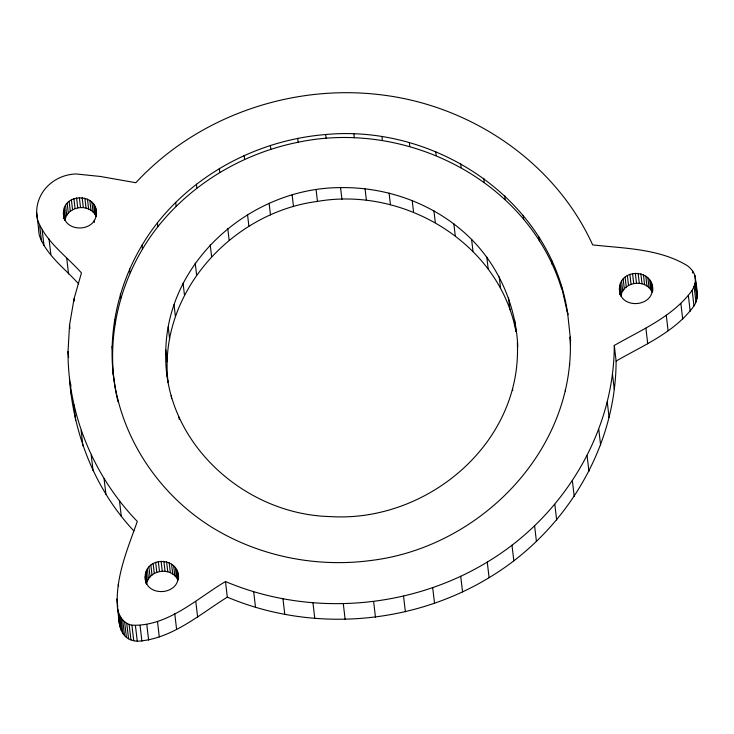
<?xml version="1.0" encoding="UTF-8"?>
<svg xmlns="http://www.w3.org/2000/svg" width="734" height="734" viewBox="0 0 734 734"><rect width="100%" height="100%" fill="white"/><g stroke="black" fill="none" stroke-linecap="round" stroke-linejoin="round"><path stroke-width="1.1" d="M178.096 575.181C180.124 595.696 144.818 597.779 145.167 576.722C145.745 555.39 180.069 556.941 178.481 578.493M652.333 287.187C654.361 307.702 619.065 309.785 619.413 288.728C619.991 267.396 654.306 268.947 652.728 290.499M561.198 285.113L567.85 314.684C551.913 200.896 436.758 124.046 325.685 134.533C260.726 139.754 198.107 171.527 157.443 222.769C124.441 264.864 107.623 319.318 113.082 372.707C119.697 435.244 157.085 492.358 209.841 526.003C257.285 555.977 315.134 567.832 370.652 560.528C479.963 547.472 575.869 450.153 570.162 337.025L570.501 345.319M517.323 342.861C522.397 443.079 427.124 522.7 330.373 516.589C242.908 514.571 161.801 440.042 165.811 350.008C167.82 259.726 252.542 187.61 340.558 187.62C388.846 186.831 437.317 205.098 471.595 239.412C499.771 268.002 516.149 306.922 517.791 346.962M68.005 351.788L69.546 325.144L74.051 298.756L81.456 272.901C66.409 256.074 45.811 241.78 37.627 220.09A40.122 37.48 -6.7 0 1 75.941 173.958L100.255 176.454L135.845 182.72C198.217 115.385 294.031 82.905 384.625 95.282C472.953 106.925 555.5 163.012 592.668 244.908C624.57 248.441 659.306 248.606 687.492 265.763C691.382 268.772 694.786 272.901 695.392 277.938C696.19 287.159 699.786 297.518 693.969 305.931C674.959 332.208 643.397 345.347 616.11 361.036C615.927 449.309 564.107 532.701 489.092 577.676C411.26 624.909 311.244 632.561 227.311 597.146C199.428 614.468 171.554 639.314 137.267 641.232C132.533 640.929 127.753 639.213 124.532 635.607C117.972 627.965 119.046 617.065 117.468 607.789C115.119 577.805 127.496 549.142 137.313 521.443C93.741 476.348 67.913 414.627 68.005 351.788L68.657 357.357M117.468 607.789C118.403 615.725 123.569 623.753 131.918 625.166C167.572 626.799 196.758 598.577 225.485 581.548C309.418 616.973 409.434 609.312 487.257 562.088C562.272 517.112 614.101 433.721 614.285 345.439C641.571 329.759 673.124 316.62 692.144 290.343C694.254 286.581 695.878 282.324 695.392 277.938M117.468 399.351C103.595 339.438 120.073 274.7 157.902 226.659C192.73 182.94 243.495 153.177 298.16 142.24C406.324 119.394 528.7 180.518 561.657 289.012M63.427 213.034C63.17 192.345 98.521 193.152 96.328 214.117C94.989 232.972 63.032 232.54 63.427 213.034L64.078 218.558M168.095 382.442C157.489 293.912 231.476 212.447 317.473 201.41C403.948 186.298 499.579 243.119 515.984 331.777L514.617 320.088M94.998 206.456L96.163 216.402C90.099 202.767 67.308 205.639 64.858 220.365L63.693 210.429M176.738 570.144L177.903 580.089C171.839 566.455 149.048 569.327 146.598 584.053L145.424 574.116M650.975 282.15L652.141 292.086C646.076 278.461 623.285 281.324 620.836 296.059L619.67 286.122M36.7 212.805L38.535 228.402A40.122 37.48 -6.7 0 0 39.462 235.687C46.471 255.469 65.06 268.616 78.639 283.902M69.436 378.395C73.611 434.528 95.209 489.734 133.946 531.04M696.08 289.499L697.217 293.527M694.878 275.489L697.3 295.995M695.098 283.159L696.924 298.747M692.511 270.782L692.768 273.011M694.098 286.379L695.933 301.968M692.144 290.343L693.969 305.931M688.373 295.692L690.199 311.289M680.877 303.537L682.703 319.125M666.261 315.17L668.087 330.759M651.884 284.608L652.664 291.233M649.636 279.874L650.801 289.811M647.893 277.847L649.058 287.792M645.81 276.14L646.975 286.077M643.443 274.782L644.608 284.719M640.855 273.819L642.021 283.764M645.902 328.254L647.737 343.842M638.121 273.287L639.296 283.232M635.332 273.195L636.497 283.141M632.552 273.553L633.726 283.489M629.873 274.332L631.038 284.278M627.368 275.534L628.533 285.471M625.102 277.103L626.276 287.04M623.157 279.012L624.322 288.948M621.57 281.186L622.735 291.123M620.395 283.581L621.56 293.517M619.413 288.728L620.056 294.251M619.624 291.334L620.01 294.646M614.285 345.439L616.11 361.036M612.45 373.854L614.285 389.442M607.266 401.948L609.092 417.536M598.779 429.372L600.614 444.969M587.108 455.796L588.943 471.393M569.465 363.431L569.694 365.376M551.656 260.405L552.115 264.304M565.299 389.607L565.529 391.561M572.392 480.898L574.227 496.487M538.93 237.027L539.389 240.926M523.204 215.337L523.663 219.227M554.821 504.35L556.647 519.938M504.726 195.657L505.185 199.556M508.534 297.931L509.91 309.62M534.6 525.874L536.435 541.463M512.497 388.525L512.745 390.644M499.212 276.828L500.588 288.517M483.761 178.289L484.22 182.188M486.816 257.194L488.193 268.892M511.983 545.197L513.818 560.785M471.595 239.412L472.971 251.101M460.631 163.508L461.09 167.407M453.851 223.824L455.218 235.513M487.257 562.088L489.092 577.676M435.693 151.516L436.152 155.415M433.913 210.731L435.29 222.42M460.723 576.328L462.558 591.916M409.324 142.515L409.783 146.415M412.178 200.391L413.554 212.08M389.075 193.005L390.451 204.703M381.919 136.634L382.377 140.533M432.702 587.75L434.537 603.339M365.046 188.721L366.422 200.419M353.898 133.955L354.357 137.854M403.562 596.21L405.388 611.798M340.558 187.62L341.934 199.309M325.685 134.533L326.144 138.432M373.634 601.596L375.469 617.184M316.097 189.721L317.473 201.41M297.701 138.341L298.16 142.24M343.31 603.853L345.145 619.441M292.132 194.978L293.499 206.667M270.378 145.341L270.837 149.241M269.121 203.3L270.497 214.989M312.968 602.944L314.794 618.533M244.128 155.415L244.587 159.315M247.523 214.521L248.899 226.21M282.966 598.889L284.792 614.477M227.76 228.412L229.136 240.11M219.347 168.407L219.805 172.306M253.68 591.723L255.515 607.312M210.218 244.725L211.594 256.414M196.418 184.133L196.877 188.032M195.226 263.121L196.602 274.81M225.485 581.548L227.311 597.146M175.674 202.345L176.132 206.236M183.087 283.251L184.454 294.949M174.031 304.72L175.398 316.418M157.443 222.769L157.902 226.659M178.94 417.132L179.188 419.261M168.233 327.125L169.609 338.814M195.804 601.586L197.639 617.175M171.215 395.452L171.591 398.645M165.811 350.008L167.187 361.697M166.811 372.936L167.315 377.184M167.691 380.377L167.939 382.497M142.001 245.092L142.46 248.991M177.646 572.612L178.426 579.236M175.389 567.868L176.555 577.814M173.655 565.85L174.82 575.786M171.563 564.134L172.738 574.071M169.196 562.776L170.361 572.713M174.756 613.652L176.591 629.24M166.609 561.822L167.783 571.758M129.569 268.983L130.028 272.883M163.884 561.29L165.049 571.226M161.095 561.198L162.26 571.135M158.315 561.547L159.48 571.492M155.636 562.336L156.801 572.272M153.122 563.529L154.296 573.465M120.348 294.077L120.807 297.967M150.865 565.107L152.03 575.043M157.48 621.386L159.306 636.974M148.91 567.006L150.085 576.942M147.332 569.189L148.497 579.126M146.158 571.575L147.323 581.521M145.167 576.722L145.947 583.356M145.378 579.328L145.772 582.64M114.476 319.987L114.935 323.887M146.809 624.579L148.635 640.167M95.906 208.924L96.558 214.447M112.045 346.329L112.504 350.228M117.568 398.709L117.917 401.626M93.649 204.18L94.824 214.126M113.082 372.707L113.541 376.597M91.915 202.162L93.08 212.098M140.075 625.597L141.901 641.195M89.832 200.446L90.998 210.383M87.456 199.088L88.63 209.034M135.432 625.643L137.267 641.232M84.878 198.134L86.043 208.071M119.486 500.909L121.312 516.497M82.144 197.602L83.309 207.538M131.918 625.166L133.744 640.754M79.355 197.51L80.52 207.447M129.101 624.35L130.936 639.938M126.743 623.258L128.578 638.855M76.575 197.859L77.74 207.805M124.597 621.808L126.422 637.406M73.895 198.648L75.061 208.584M122.697 620.019L124.532 635.607M118.275 584.062L118.541 586.292M121.027 617.826L122.862 633.424M71.391 199.841L72.556 209.786M104.063 478.715L105.898 494.312M119.541 615.064L121.376 630.662M116.862 598.99L117.779 606.779M118.165 610.119L120.092 627.038M69.124 201.419L70.29 211.355M67.17 203.318L68.345 213.255M65.592 205.502L66.757 215.438M64.418 207.887L65.583 217.833M74.051 298.756L74.308 300.986M64.326 218.172L64.583 220.383M63.647 215.649L63.904 217.851M91.227 455.108L93.062 470.696M66.739 258.368L68.574 273.956M69.546 325.144L69.941 328.493M81.107 430.335L82.942 445.933M73.813 404.673L75.648 420.261M49.013 238.917L50.848 254.505M42.15 229.981L43.985 245.569M39.728 226.081L41.554 241.669M567.391 310.785L570.621 340.925M118.844 616.78L119.293 623.377M70.73 384.01L70.849 386.231M71.088 390.662L71.262 393.984M94.246 220.347L94.328 222.558"/></g></svg>
